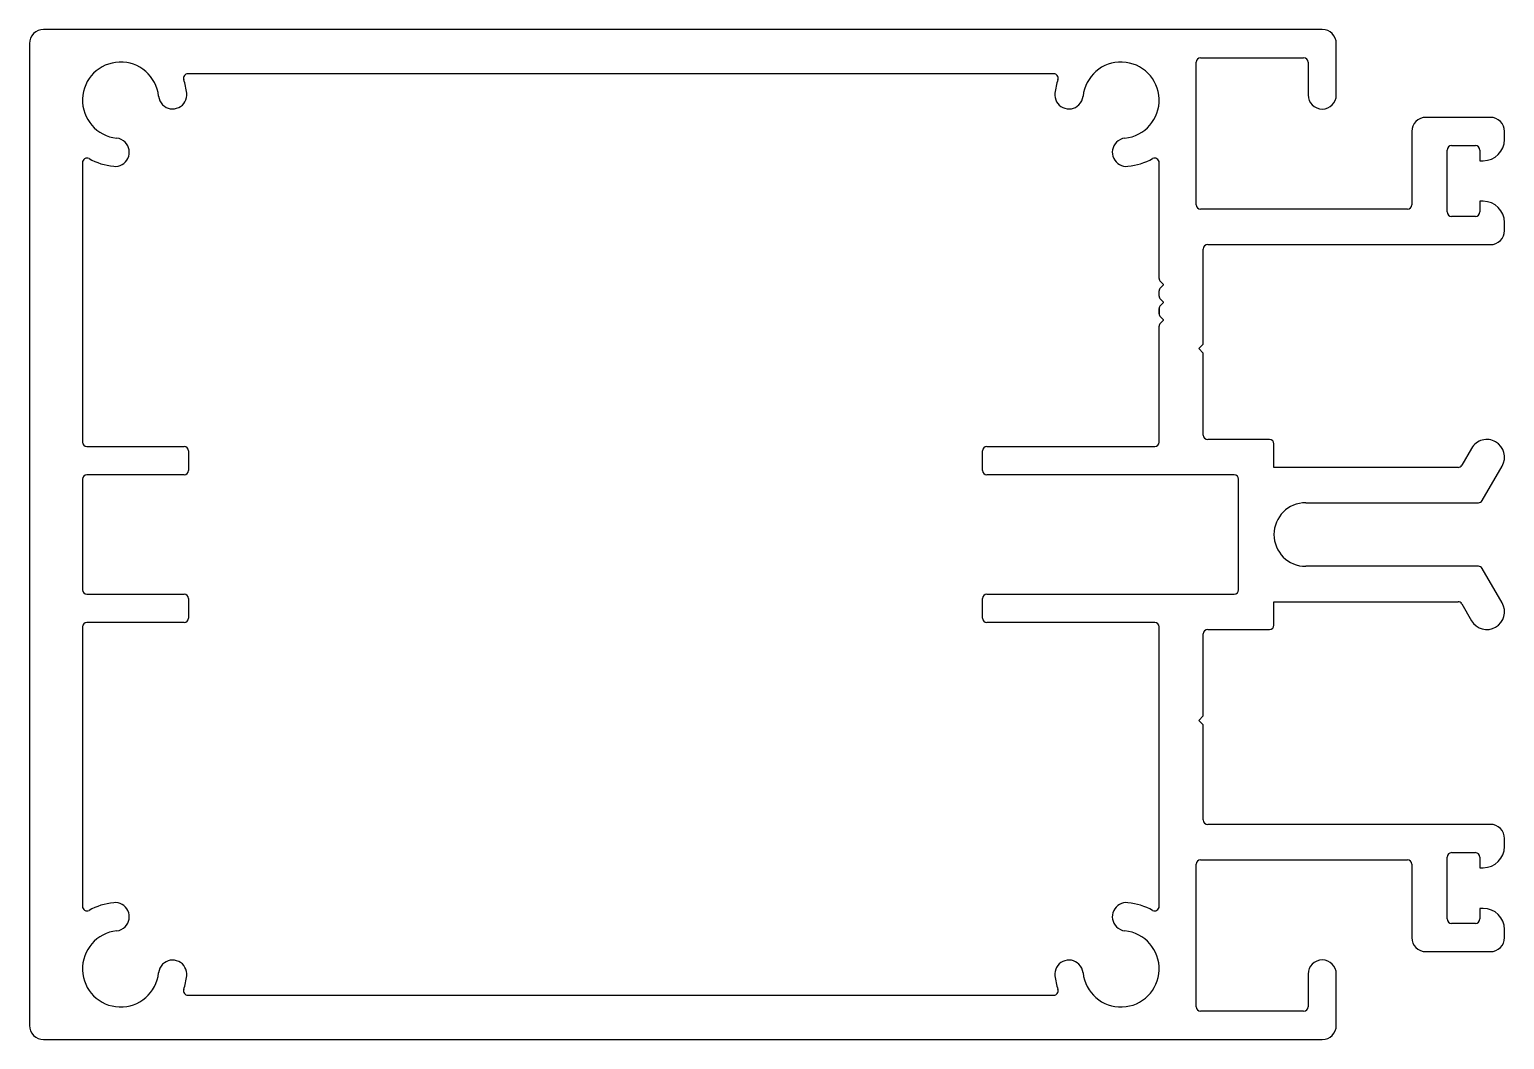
# Model space of a CAD drawing. Header units: inches. Extents: x -37 to 46.5, y 0 to 57.2.
import ezdxf

# ---------------------------------------------------------------- set-up
doc = ezdxf.new("R2010")
doc.units = ezdxf.units.IN
doc.header["$MEASUREMENT"] = 0
doc.layers.add('1', color=7, linetype='Continuous')

msp = doc.modelspace()

# ---------------------------------------------------------------- linework, layer by layer
at = {"color": 7}
for p, q in [((36.201, 57.15), (-36.179, 57.15)), ((-36.979, 56.35), (-36.979, 0.81)), ((37.001, 53.45), (37.001, 56.35)), ((29.071, 47.23), (29.071, 55.3)), ((29.321, 55.55), (35.151, 55.55)), ((35.401, 55.3), (35.401, 53.45)), ((36.201, 52.65), (36.201, 52.65)), ((45.721, 52.18), (42.071, 52.18)), ((41.271, 51.38), (41.271, 47.23)), ((46.521, 50.93), (46.521, 51.38)), ((43.271, 46.83), (43.271, 50.33)), ((43.521, 50.58), (44.871, 50.58)), ((45.121, 50.33), (45.121, 49.73)), ((45.121, 49.73), (45.321, 49.73)), ((41.021, 46.98), (29.321, 46.98)), ((45.321, 47.43), (45.121, 47.43)), ((45.121, 47.43), (45.121, 46.83)), ((44.871, 46.58), (43.521, 46.58)), ((46.521, 45.78), (46.521, 46.23)), ((29.471, 39.345), (29.471, 44.73)), ((29.721, 44.98), (45.721, 44.98)), ((29.221, 39.095), (29.471, 39.345)), ((29.471, 38.845), (29.221, 39.095)), ((29.471, 34.205), (29.471, 38.845)), ((33.221, 33.955), (29.721, 33.955)), ((33.471, 32.38), (33.471, 33.705)), ((44.655, 33.455), (44.107, 32.505)), ((43.89, 32.38), (33.471, 32.38)), ((45.261, 30.505), (46.387, 32.455)), ((35.271, 30.38), (45.045, 30.38)), ((45.045, 26.78), (35.271, 26.78)), ((46.387, 24.705), (45.261, 26.655)), ((33.471, 23.455), (33.471, 24.78)), ((33.471, 24.78), (43.89, 24.78)), ((44.107, 24.655), (44.655, 23.705)), ((29.471, 18.315), (29.471, 22.955)), ((29.721, 23.205), (33.221, 23.205)), ((29.221, 18.065), (29.471, 18.315)), ((29.471, 17.815), (29.221, 18.065)), ((29.471, 12.43), (29.471, 17.815)), ((45.721, 12.18), (29.721, 12.18)), ((46.521, 10.93), (46.521, 11.38)), ((29.321, 10.18), (41.021, 10.18)), ((43.271, 6.83), (43.271, 10.33)), ((43.521, 10.58), (44.871, 10.58)), ((45.121, 10.33), (45.121, 9.73)), ((29.071, 1.86), (29.071, 9.93)), ((41.271, 9.93), (41.271, 5.78)), ((45.121, 9.73), (45.321, 9.73)), ((45.321, 7.43), (45.121, 7.43)), ((45.121, 7.43), (45.121, 6.83)), ((44.871, 6.58), (43.521, 6.58)), ((46.521, 5.78), (46.521, 6.23)), ((36.201, 4.51), (36.201, 4.51)), ((42.071, 4.98), (45.721, 4.98)), ((35.401, 3.71), (35.401, 1.86)), ((37.001, 0.81), (37.001, 3.71)), ((35.151, 1.61), (29.321, 1.61)), ((-36.179, 0.01), (36.201, 0.01))]:
    msp.add_line(p, q, dxfattribs=at)
for centre, radius, start, end in [((-36.179, 56.35), 0.8, 90, 180), ((36.201, 56.35), 0.8, 0, 90), ((29.321, 55.3), 0.25, 90, 180), ((35.151, 55.3), 0.25, 0, 90), ((36.201, 53.45), 0.8, 180, 270), ((36.201, 53.45), 0.8, 270, 0), ((42.071, 51.38), 0.8, 90, 180), ((45.721, 51.38), 0.8, 0, 90), ((43.521, 50.33), 0.25, 90, 180), ((44.871, 50.33), 0.25, 360, 90), ((45.321, 50.93), 1.2, 270, 0), ((29.321, 47.23), 0.25, 180, 270), ((41.021, 47.23), 0.25, 270, 0), ((43.521, 46.83), 0.25, 180, 270), ((44.871, 46.83), 0.25, 270, 0), ((45.321, 46.23), 1.2, 360, 90), ((45.721, 45.78), 0.8, 270, 360), ((29.721, 44.73), 0.25, 90, 180), ((29.721, 34.205), 0.25, 180, 270), ((33.221, 33.705), 0.25, 360, 90), ((45.521, 32.955), 1, 60, 150), ((45.521, 32.955), 1, 330, 60), ((43.89, 32.63), 0.25, 270, 330), ((35.271, 28.58), 1.8, 90, 180), ((45.045, 30.63), 0.25, 270, 330), ((35.271, 28.58), 1.8, 180, 270), ((45.045, 26.53), 0.25, 30, 90), ((43.89, 24.53), 0.25, 30, 90), ((45.521, 24.205), 1, 300, 30), ((33.221, 23.455), 0.25, 270, 0), ((45.521, 24.205), 1, 210, 300), ((29.721, 22.955), 0.25, 90, 180), ((29.721, 12.43), 0.25, 180, 270), ((45.721, 11.38), 0.8, 360, 90), ((45.321, 10.93), 1.2, 270, 0), ((29.321, 9.93), 0.25, 90, 180), ((41.021, 9.93), 0.25, 0, 90), ((43.521, 10.33), 0.25, 90, 180), ((44.871, 10.33), 0.25, 360, 90), ((43.521, 6.83), 0.25, 180, 270), ((44.871, 6.83), 0.25, 270, 0), ((45.321, 6.23), 1.2, 360, 90), ((42.071, 5.78), 0.8, 180, 270), ((45.721, 5.78), 0.8, 270, 0), ((36.201, 3.71), 0.8, 90, 180), ((36.201, 3.71), 0.8, 0, 90), ((29.321, 1.86), 0.25, 180, 270), ((35.151, 1.86), 0.25, 270, 0), ((-36.179, 0.81), 0.8, 180, 270), ((36.201, 0.81), 0.8, 270, 360)]:
    msp.add_arc(centre, radius, start, end, dxfattribs=at)
at = {"layer": '1', "color": 7, "linetype": 'Continuous'}
for p, q in [((21.001, 54.65), (-28.009, 54.65)), ((22.433, 52.893), (22.433, 52.893)), ((-31.562, 50.772), (-31.562, 50.772)), ((24.554, 50.772), (24.554, 50.772)), ((-33.979, 49.624), (-33.979, 33.805)), ((26.971, 43.068), (26.971, 49.624)), ((27.216, 42.72), (27.044, 42.891)), ((27.044, 42.538), (27.216, 42.709)), ((26.971, 42.068), (26.971, 42.361)), ((27.216, 41.72), (27.044, 41.892)), ((26.971, 41.068), (26.971, 41.361)), ((26.971, 41.361), (26.971, 41.068)), ((26.971, 41.068), (26.971, 41.361)), ((26.971, 41.361), (26.971, 41.068)), ((26.971, 41.068), (26.971, 41.361)), ((27.044, 41.538), (27.216, 41.709)), ((26.971, 40.361), (26.971, 40.361)), ((26.971, 33.805), (26.971, 40.361)), ((27.216, 40.721), (27.044, 40.892)), ((27.044, 40.538), (27.216, 40.709)), ((-33.729, 33.555), (-28.229, 33.555)), ((17.221, 33.555), (26.721, 33.555)), ((-27.979, 33.305), (-27.979, 32.205)), ((16.971, 32.205), (16.971, 33.305)), ((-28.229, 31.955), (-33.729, 31.955)), ((31.221, 31.955), (17.221, 31.955)), ((-33.979, 31.705), (-33.979, 25.455)), ((31.471, 25.455), (31.471, 31.705)), ((-33.729, 25.205), (-28.229, 25.205)), ((17.221, 25.205), (31.221, 25.205)), ((-27.979, 24.955), (-27.979, 23.855)), ((16.971, 23.855), (16.971, 24.955)), ((-28.229, 23.605), (-33.729, 23.605)), ((26.721, 23.605), (17.221, 23.605)), ((-33.979, 23.355), (-33.979, 7.536)), ((26.971, 7.536), (26.971, 23.355)), ((-31.562, 6.388), (-31.562, 6.388)), ((24.554, 6.388), (24.554, 6.388)), ((-29.441, 4.267), (-29.441, 4.267)), ((-28.009, 2.51), (21.001, 2.51))]:
    msp.add_line(p, q, dxfattribs=at)
for centre, radius, start, end in [((-31.819, 53.15), 2.16, 5.98917, 264.01083), ((24.811, 53.15), 2.16, 275.98917, 174.01083), ((-28.009, 54.4), 0.25, 90, 198.16296), ((-31.819, 53.15), 3.76, 5.98917, 18.16296), ((21.001, 54.4), 0.25, 341.83704, 90), ((24.811, 53.15), 3.76, 161.83704, 174.01083), ((-28.875, 53.459), 0.8, 225, 5.98917), ((21.867, 53.459), 0.8, 174.01083, 315), ((-28.875, 53.459), 0.8, 185.98917, 225), ((21.867, 53.459), 0.8, 315, 354.01083), ((-32.128, 50.206), 0.8, 45, 84.01083), ((25.12, 50.206), 0.8, 95.98917, 135), ((-32.128, 50.206), 0.8, 264.01083, 45), ((25.12, 50.206), 0.8, 135, 275.98917), ((-33.729, 49.624), 0.25, 61.55537, 180), ((-31.819, 53.15), 3.76, 241.55537, 264.01083), ((24.811, 53.15), 3.76, 275.98917, 298.44463), ((26.721, 49.624), 0.25, 0, 118.44463), ((27.221, 43.068), 0.25, 180, 225), ((27.21, 42.715), 0.008, 315, 45), ((27.221, 42.361), 0.25, 135, 180), ((27.221, 42.068), 0.25, 180, 225), ((27.221, 41.361), 0.25, 135, 180), ((27.221, 41.068), 0.25, 180, 225), ((27.21, 41.715), 0.008, 315, 45), ((27.221, 40.361), 0.25, 135, 180), ((27.21, 40.715), 0.008, 315, 45), ((-33.729, 33.805), 0.25, 180, 270), ((-28.229, 33.305), 0.25, 0, 90), ((17.221, 33.305), 0.25, 90, 180), ((26.721, 33.805), 0.25, 270, 0), ((-33.729, 31.705), 0.25, 90, 180), ((-28.229, 32.205), 0.25, 270, 360), ((17.221, 32.205), 0.25, 180, 270), ((31.221, 31.705), 0.25, 0, 90), ((-33.729, 25.455), 0.25, 180, 270), ((-28.229, 24.955), 0.25, 0, 90), ((17.221, 24.955), 0.25, 90, 180), ((31.221, 25.455), 0.25, 270, 0), ((-33.729, 23.355), 0.25, 90, 180), ((-28.229, 23.855), 0.25, 270, 360), ((17.221, 23.855), 0.25, 180, 270), ((26.721, 23.355), 0.25, 0, 90), ((-33.729, 7.536), 0.25, 180, 298.44463), ((-31.819, 4.01), 3.76, 95.98917, 118.44463), ((-32.128, 6.954), 0.8, 315, 95.98917), ((25.12, 6.954), 0.8, 84.01083, 225), ((24.811, 4.01), 3.76, 61.55537, 84.01083), ((26.721, 7.536), 0.25, 241.55537, 360), ((-31.819, 4.01), 2.16, 95.98917, 354.01083), ((-32.128, 6.954), 0.8, 275.98917, 315), ((24.811, 4.01), 2.16, 185.98917, 84.01083), ((25.12, 6.954), 0.8, 225, 264.01083), ((-28.875, 3.701), 0.8, 135, 174.01083), ((-28.875, 3.701), 0.8, 354.01083, 135), ((21.867, 3.701), 0.8, 45, 185.98917), ((21.867, 3.701), 0.8, 5.98917, 45), ((-31.819, 4.01), 3.76, 341.83704, 354.01083), ((24.811, 4.01), 3.76, 185.98917, 198.16296), ((-28.009, 2.76), 0.25, 161.83704, 270), ((21.001, 2.76), 0.25, 270, 18.16296)]:
    msp.add_arc(centre, radius, start, end, dxfattribs=at)

doc.saveas('drawing.dxf')
